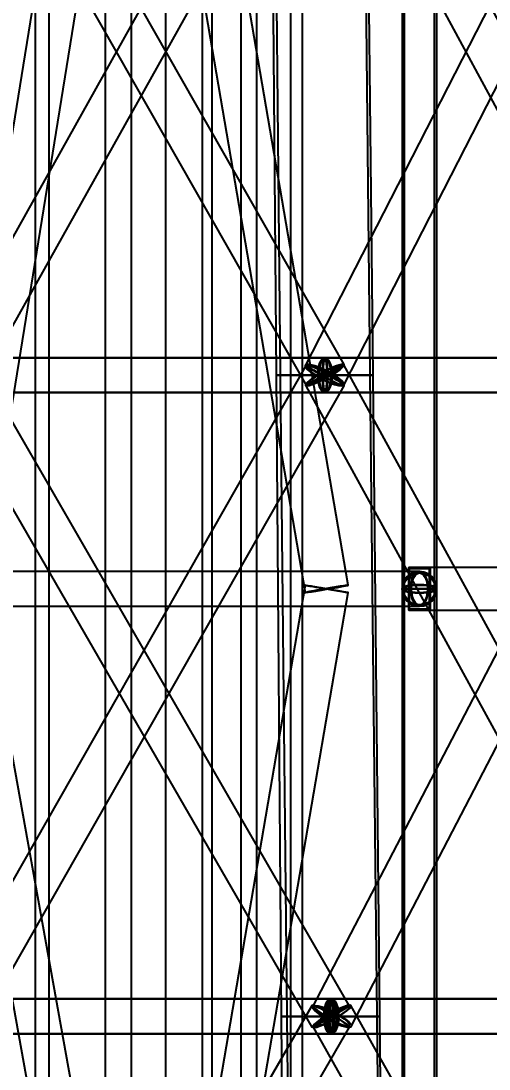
# Model space of a CAD drawing. Header units: millimetres. Extents: x -123812 to 252100, y -3000 to 639000.
# Drawn here: x 711 to 6183, y 294384 to 306643 of the extents above; entities that cross this region are included whole.
import ezdxf

# ---------------------------------------------------------------- set-up
doc = ezdxf.new("R2010")
doc.units = ezdxf.units.MM
for name, color, linetype, lineweight in [('D-STR-CORE', 7, 'Continuous', 25), ('D-STR-DIM', 7, 'Continuous', 13), ('D-STR-STRC', 7, 'Continuous', 25)]:
    doc.layers.add(name, color=color, linetype=linetype, lineweight=lineweight)
doc.styles.add('OpenSansCondensed-Light', font='OpenSansCondensed-Light.ttf')
doc.styles.add('TOWER_UNICODE', font='Arial Unicode.ttf')
doc.dimstyles.new('EZDXF', dxfattribs={"dimtxt": 0.25, "dimasz": 0.175, "dimexe": 0.375, "dimexo": 0.125, "dimgap": 0.1, "dimtad": 1, "dimlfac": 100, "dimzin": 12, "dimdsep": 46, "dimtxsty": 'OpenSansCondensed-Light', "dimblk": 'ARCHTICK', "dimcen": 2.5, "dimazin": 3, "dimtfac": 0.5, "dimtmove": 2, "dimatfit": 3})

# ---------------------------------------------------------------- blocks, each defined once
blk = doc.blocks.new('_ARCHTICK')
at = {"color": 0, "linetype": 'BYBLOCK', "const_width": 0.15}
blk.add_lwpolyline([(-0.5, -0.5), (0.5, 0.5)], dxfattribs=at)

msp = doc.modelspace()

# ---------------------------------------------------------------- linework, layer by layer
at = {"layer": 'D-STR-CORE'}
for points in [[(0, 100000), (0, 375000), (1035.3, 375000), (1035.3, 100000)], [(0, 100000), (0, 375000), (1035.3, 375000), (1035.3, 100000)], [(880, 100000), (880, 375000), (2000, 375000), (2000, 100000)], [(880, 100000), (880, 375000), (2000, 375000), (2000, 100000)], [(1700, 100000), (1700, 375000), (2828.4, 375000), (2828.4, 100000)], [(1700, 100000), (1700, 375000), (2828.4, 375000), (2828.4, 100000)], [(2404.2, 100000), (2404.2, 375000), (3464.1, 375000), (3464.1, 100000)], [(2404.2, 100000), (2404.2, 375000), (3464.1, 375000), (3464.1, 100000)], [(2944.5, 100000), (2944.5, 375000), (3863.7, 375000), (3863.7, 100000)], [(2944.5, 100000), (2944.5, 375000), (3863.7, 375000), (3863.7, 100000)], [(3284.1, 100000), (3284.1, 375000), (4000, 375000), (4000, 100000)], [(3284.1, 100000), (3284.1, 375000), (4000, 375000), (4000, 100000)]]:
    msp.add_lwpolyline(points, close=True, dxfattribs=at)
at = {"layer": 'D-STR-STRC'}
for points in [[(3789.7, 325040.5), (-250.7, 300040.5), (-242.2, 300038.9), (-217.2, 300034.5), (-177.3, 300027.9), (-125.4, 300019.3), (-64.9, 300009.4), (0, 299998.9), (64.9, 299988.4), (125.4, 299978.8), (177.3, 299970.6), (217.2, 299964.3), (242.2, 299960.6), (250.7, 299959.5), (4291.2, 324959.5)], [(-250.4, 324957.1), (4034.4, 299957.1), (4042.9, 299957.5), (4067.9, 299960.7), (4107.7, 299966.7), (4159.6, 299974.9), (4220, 299984.8), (4284.8, 299995.8), (4349.5, 300007), (4409.9, 300017.8), (4461.8, 300027.3), (4501.6, 300035), (4526.6, 300040.3), (4535.1, 300042.9), (250.3, 325042.9)], [(5166.2, 325000), (5166.2, 300000), (5173.1, 299987.3), (5193.4, 299975.5), (5225.7, 299965.4), (5267.8, 299957.6), (5316.8, 299952.8), (5369.4, 299951.1), (5421.9, 299952.8), (5471, 299957.6), (5513, 299965.4), (5545.3, 299975.5), (5565.6, 299987.3), (5572.6, 300000), (5572.6, 325000)], [(3968.7, 310121.6), (-222, 302621.6), (-212.7, 302609), (-188.9, 302589), (-152.3, 302562.9), (-105.2, 302532.6), (-51, 302500), (6.6, 302467.4), (63.9, 302437.1), (116.7, 302411), (161.7, 302391), (195.6, 302378.4), (216.1, 302374.2), (222, 302378.4), (4412.6, 309878.4)], [(-220.2, 309874.2), (4048.6, 302374.2), (4060.4, 302378.4), (4086.4, 302391), (4124.9, 302411), (4173.1, 302437.1), (4227.9, 302467.4), (4285.4, 302500), (4341.8, 302532.6), (4393.3, 302562.9), (4436.2, 302589), (4467.8, 302609), (4485.7, 302621.6), (4488.9, 302625.8), (220.2, 310125.8)], [(3968.8, 309878.4), (8024.7, 302378.4), (8038.6, 302374.1), (8066.8, 302378.4), (8107.2, 302390.9), (8157.3, 302411), (8213.5, 302437), (8272, 302467.4), (8328.9, 302500), (8380.2, 302532.6), (8422.5, 302563), (8452.8, 302589), (8469.2, 302609.1), (8470.5, 302621.6), (4414.6, 310121.6)], [(7868.2, 310109.1), (4034.5, 302609.1), (4042.5, 302589), (4065.4, 302563), (4101.7, 302532.6), (4149, 302500), (4204, 302467.4), (4262.9, 302437), (4321.8, 302411), (4376.6, 302390.9), (4423.6, 302378.4), (4459.6, 302374.1), (4482.1, 302378.4), (4489.7, 302390.9), (8323.4, 309890.9)], [(0, 302296.8), (4268.8, 302296.8), (4275.6, 302303.7), (4282, 302324), (4287.5, 302356.3), (4291.7, 302398.4), (4294.3, 302447.4), (4295.2, 302500), (4294.3, 302552.6), (4291.7, 302601.6), (4287.5, 302643.7), (4282, 302676), (4275.6, 302696.3), (4268.8, 302703.2), (0, 302703.2)], [(0, 302296.8), (4262.1, 302296.8), (4269.1, 302303.7), (4275.6, 302324), (4281.2, 302356.3), (4285.5, 302398.4), (4288.2, 302447.4), (4289.1, 302500), (4288.2, 302552.6), (4285.5, 302601.6), (4281.2, 302643.7), (4275.6, 302676), (4269.1, 302696.3), (4262.1, 302703.2), (0, 302703.2)], [(8234.2, 302703.2), (4262.1, 302703.2), (4241.9, 302696.3), (4223, 302676), (4206.9, 302643.7), (4194.4, 302601.6), (4186.6, 302552.6), (4184, 302500), (4186.6, 302447.4), (4194.4, 302398.4), (4206.9, 302356.3), (4223, 302324), (4241.9, 302303.7), (4262.1, 302296.8), (8234.2, 302296.8)], [(8247.6, 302703.2), (4268.8, 302703.2), (4248.7, 302696.3), (4230, 302676), (4214, 302643.7), (4201.6, 302601.6), (4193.9, 302552.6), (4191.2, 302500), (4193.9, 302447.4), (4201.6, 302398.4), (4214, 302356.3), (4230, 302324), (4248.7, 302303.7), (4268.8, 302296.8), (8247.6, 302296.8)], [(220.9, 294876.9), (4489.7, 302376.9), (4479.8, 302389.7), (4455.6, 302409.9), (4418.6, 302436.3), (4371.5, 302467), (4317.3, 302500), (4259.8, 302533), (4203, 302563.7), (4150.6, 302590.1), (4106.2, 302610.3), (4073, 302623.1), (4053.1, 302627.4), (4047.9, 302623.1), (-220.9, 295123.1)], [(-219.4, 302372.8), (4110.7, 294872.8), (4122.4, 294877.1), (4148.2, 294889.8), (4186.5, 294910.1), (4234.5, 294936.4), (4289, 294967.1), (4346.4, 295000), (4402.6, 295032.9), (4453.9, 295063.6), (4496.7, 295089.9), (4528.2, 295110.2), (4546.2, 295122.9), (4549.5, 295127.2), (219.4, 302627.2)], [(8588.4, 295122.8), (4484.3, 302622.8), (4470.2, 302627.1), (4441.9, 302622.8), (4401.3, 302610.1), (4351.2, 302589.9), (4295.1, 302563.6), (4236.7, 302532.9), (4180, 302500), (4129, 302467.1), (4087, 302436.4), (4056.9, 302410.1), (4040.8, 302389.9), (4039.9, 302377.2), (8144, 294877.2)], [(8020.8, 302610.2), (4120.4, 295110.2), (4128.7, 295090), (4151.9, 295063.6), (4188.4, 295032.9), (4235.7, 295000), (4290.6, 294967.1), (4349.4, 294936.4), (4408, 294910), (4462.5, 294889.8), (4509.1, 294877.1), (4544.7, 294872.8), (4566.8, 294877.1), (4574, 294889.8), (8474.4, 302389.8)], [(0, 299796.8), (5369.4, 299796.8), (5395.7, 299803.7), (5420.2, 299824), (5441.2, 299856.3), (5457.3, 299898.4), (5467.5, 299947.4), (5471, 300000), (5467.5, 300052.6), (5457.3, 300101.6), (5441.2, 300143.7), (5420.2, 300176), (5395.7, 300196.3), (5369.4, 300203.2), (0, 300203.2)], [(0, 299796.8), (5369.4, 299796.8), (5395.7, 299803.7), (5420.2, 299824), (5441.2, 299856.3), (5457.3, 299898.4), (5467.5, 299947.4), (5471, 300000), (5467.5, 300052.6), (5457.3, 300101.6), (5441.2, 300143.7), (5420.2, 300176), (5395.7, 300196.3), (5369.4, 300203.2), (0, 300203.2)], [(250.3, 274957.1), (4535.1, 299957.1), (4526.6, 299958.6), (4501.6, 299962.9), (4461.8, 299969.7), (4409.9, 299978.6), (4349.5, 299989), (4284.8, 300000.1), (4220, 300011.2), (4159.6, 300021.5), (4107.7, 300030.4), (4067.9, 300037.2), (4042.9, 300041.5), (4034.4, 300042.9), (-250.4, 275042.9)], [(4743.9, 275044.9), (250, 300044.9), (241.5, 300044.5), (216.5, 300041.1), (176.8, 300034.8), (125, 300026.2), (64.7, 300015.8), (0, 300004.3), (-64.7, 299992.5), (-125, 299981.3), (-176.8, 299971.3), (-216.5, 299963.2), (-241.5, 299957.7), (-250, 299955.1), (4243.9, 274955.1)], [(5572.6, 275000), (5572.6, 300000), (5565.6, 300012.7), (5545.3, 300024.5), (5513, 300034.6), (5471, 300042.4), (5421.9, 300047.2), (5369.4, 300048.9), (5316.8, 300047.2), (5267.8, 300042.4), (5225.7, 300034.6), (5193.4, 300024.5), (5173.1, 300012.7), (5166.2, 300000), (5166.2, 275000)], [(220.4, 287375.3), (4550.4, 294875.3), (4541.9, 294888.2), (4518.9, 294908.7), (4483.1, 294935.4), (4436.9, 294966.6), (4383.3, 295000), (4326.2, 295033.4), (4269.3, 295064.6), (4216.5, 295091.3), (4171.5, 295111.8), (4137.3, 295124.7), (4116.2, 295129.1), (4109.7, 295124.7), (-220.4, 287624.7)], [(0, 294796.8), (4347.2, 294796.8), (4354, 294803.7), (4360.3, 294824), (4365.8, 294856.3), (4370, 294898.4), (4372.6, 294947.4), (4373.5, 295000), (4372.6, 295052.6), (4370, 295101.6), (4365.8, 295143.7), (4360.3, 295176), (4354, 295196.3), (4347.2, 295203.2), (0, 295203.2)], [(0, 294796.8), (4330.1, 294796.8), (4337.2, 294803.7), (4343.9, 294824), (4349.7, 294856.3), (4354.1, 294898.4), (4356.9, 294947.4), (4357.8, 295000), (4356.9, 295052.6), (4354.1, 295101.6), (4349.7, 295143.7), (4343.9, 295176), (4337.2, 295196.3), (4330.1, 295203.2), (0, 295203.2)], [(8777.5, 287625.1), (4568.2, 295125.1), (4554.1, 295129.5), (4525.9, 295125.1), (4485.5, 295112.2), (4435.7, 295091.6), (4379.9, 295064.8), (4321.8, 295033.5), (4265.5, 295000), (4214.7, 294966.5), (4173, 294935.2), (4143.1, 294908.4), (4127.1, 294887.8), (4126.2, 294874.9), (8335.5, 287374.9)], [(8366.2, 295203.2), (4330.1, 295203.2), (4309.7, 295196.3), (4290.7, 295176), (4274.4, 295143.7), (4261.9, 295101.6), (4254.1, 295052.6), (4251.4, 295000), (4254.1, 294947.4), (4261.9, 294898.4), (4274.4, 294856.3), (4290.7, 294824), (4309.7, 294803.7), (4330.1, 294796.8), (8366.2, 294796.8)], [(8400.4, 295203.2), (4347.2, 295203.2), (4327.2, 295196.3), (4308.6, 295176), (4292.6, 295143.7), (4280.3, 295101.6), (4272.6, 295052.6), (4270, 295000), (4272.6, 294947.4), (4280.3, 294898.4), (4292.6, 294856.3), (4308.6, 294824), (4327.2, 294803.7), (4347.2, 294796.8), (8400.4, 294796.8)]]:
    msp.add_lwpolyline(points, dxfattribs=at)
for points in [[(5191.6, 300000), (5547.2, 300000), (5547.2, 325000), (5191.6, 325000)], [(5191.6, 300000), (5547.2, 300000), (5547.2, 325000), (5191.6, 325000)], [(3634.1, 310000), (3695.6, 302500), (4828.6, 302500), (4747.3, 310000)], [(3666.2, 310000), (3742.5, 302500), (4795.1, 302500), (4717.3, 310000)], [(-52.2, 302300), (7469.5, 302300), (7469.5, 302700), (-52.2, 302700)], [(-51.6, 302300), (7480.9, 302300), (7480.9, 302700), (-51.6, 302700)], [(4340.2, 302500), (4337.6, 302447.4), (4329.7, 302398.4), (4317.3, 302356.3), (4301.2, 302324), (4282.3, 302303.7), (4262.1, 302296.8), (4241.9, 302303.7), (4223, 302324), (4206.9, 302356.3), (4194.4, 302398.4), (4186.6, 302447.4), (4184, 302500), (4186.6, 302552.6), (4194.4, 302601.6), (4206.9, 302643.7), (4223, 302676), (4241.9, 302696.3), (4262.1, 302703.2), (4282.3, 302696.3), (4301.2, 302676), (4317.3, 302643.7), (4329.7, 302601.6), (4337.6, 302552.6)], [(4346.3, 302500), (4343.7, 302447.4), (4335.9, 302398.4), (4323.6, 302356.3), (4307.5, 302324), (4288.8, 302303.7), (4268.8, 302296.8), (4248.7, 302303.7), (4230, 302324), (4214, 302356.3), (4201.6, 302398.4), (4193.9, 302447.4), (4191.2, 302500), (4193.9, 302552.6), (4201.6, 302601.6), (4214, 302643.7), (4230, 302676), (4248.7, 302696.3), (4268.8, 302703.2), (4288.8, 302696.3), (4307.5, 302676), (4323.6, 302643.7), (4335.9, 302601.6), (4343.7, 302552.6)], [(4289.1, 302500), (4288.2, 302447.4), (4285.5, 302398.4), (4281.2, 302356.3), (4275.6, 302324), (4269.1, 302303.7), (4262.1, 302296.8), (4255.1, 302303.7), (4248.6, 302324), (4243, 302356.3), (4238.7, 302398.4), (4236, 302447.4), (4235.1, 302500), (4236, 302552.6), (4238.7, 302601.6), (4243, 302643.7), (4248.6, 302676), (4255.1, 302696.3), (4262.1, 302703.2), (4269.1, 302696.3), (4275.6, 302676), (4281.2, 302643.7), (4285.5, 302601.6), (4288.2, 302552.6)], [(4295.2, 302500), (4294.3, 302447.4), (4291.7, 302398.4), (4287.5, 302356.3), (4282, 302324), (4275.6, 302303.7), (4268.8, 302296.8), (4261.9, 302303.7), (4255.6, 302324), (4250.1, 302356.3), (4245.9, 302398.4), (4243.2, 302447.4), (4242.3, 302500), (4243.2, 302552.6), (4245.9, 302601.6), (4250.1, 302643.7), (4255.6, 302676), (4261.9, 302696.3), (4268.8, 302703.2), (4275.6, 302696.3), (4282, 302676), (4287.5, 302643.7), (4291.7, 302601.6), (4294.3, 302552.6)], [(4149, 302500), (4204, 302467.4), (4262.9, 302437), (4321.8, 302411), (4376.6, 302390.9), (4423.6, 302378.4), (4459.6, 302374.1), (4482.1, 302378.4), (4489.7, 302390.9), (4481.7, 302411), (4458.8, 302437), (4422.5, 302467.4), (4375.2, 302500), (4320.2, 302532.6), (4261.3, 302563), (4202.4, 302589), (4147.6, 302609.1), (4100.6, 302621.6), (4064.6, 302625.9), (4042, 302621.6), (4034.5, 302609.1), (4042.5, 302589), (4065.4, 302563), (4101.7, 302532.6)], [(4344.2, 302500), (4287.5, 302467.1), (4229.1, 302436.4), (4173, 302410.1), (4122.9, 302389.9), (4082.3, 302377.2), (4054, 302372.9), (4039.9, 302377.2), (4040.8, 302389.9), (4056.9, 302410.1), (4087, 302436.4), (4129, 302467.1), (4180, 302500), (4236.7, 302532.9), (4295.1, 302563.6), (4351.2, 302589.9), (4401.3, 302610.1), (4441.9, 302622.8), (4470.2, 302627.1), (4484.3, 302622.8), (4483.3, 302610.1), (4467.3, 302589.9), (4437.2, 302563.6), (4395.2, 302532.9)], [(4317.3, 302500), (4371.5, 302467), (4418.6, 302436.3), (4455.6, 302409.9), (4479.8, 302389.7), (4489.7, 302376.9), (4484.5, 302372.6), (4464.6, 302376.9), (4431.3, 302389.7), (4387, 302409.9), (4334.6, 302436.3), (4277.7, 302467), (4220.3, 302500), (4166.1, 302533), (4118.9, 302563.7), (4082, 302590.1), (4057.7, 302610.3), (4047.9, 302623.1), (4053.1, 302627.4), (4073, 302623.1), (4106.2, 302610.3), (4150.6, 302590.1), (4203, 302563.7), (4259.8, 302533)], [(4252.2, 302500), (4195.7, 302467.4), (4144.3, 302437.1), (4101.3, 302411), (4069.8, 302391), (4051.8, 302378.4), (4048.6, 302374.2), (4060.4, 302378.4), (4086.4, 302391), (4124.9, 302411), (4173.1, 302437.1), (4227.9, 302467.4), (4285.4, 302500), (4341.8, 302532.6), (4393.3, 302562.9), (4436.2, 302589), (4467.8, 302609), (4485.7, 302621.6), (4488.9, 302625.8), (4477.1, 302621.6), (4451.1, 302609), (4412.7, 302589), (4364.5, 302562.9), (4309.7, 302532.6)], [(4160.1, 302500), (4209.7, 302470.6), (4262.8, 302443.2), (4315.9, 302419.7), (4365.3, 302401.7), (4407.7, 302390.3), (4440.2, 302386.5), (4460.5, 302390.3), (4467.3, 302401.7), (4460.1, 302419.7), (4439.4, 302443.2), (4406.7, 302470.6), (4364.1, 302500), (4314.5, 302529.4), (4261.4, 302556.8), (4208.3, 302580.3), (4158.9, 302598.3), (4116.5, 302609.7), (4084, 302613.5), (4063.7, 302609.7), (4056.9, 302598.3), (4064.1, 302580.3), (4084.7, 302556.8), (4117.5, 302529.4)], [(4336.1, 302500), (4285, 302470.3), (4232.4, 302442.7), (4181.8, 302418.9), (4136.6, 302400.7), (4100, 302389.3), (4074.5, 302385.4), (4061.7, 302389.3), (4062.6, 302400.7), (4077.1, 302418.9), (4104.2, 302442.7), (4142.1, 302470.3), (4188.1, 302500), (4239.2, 302529.7), (4291.8, 302557.3), (4342.4, 302581.1), (4387.6, 302599.3), (4424.2, 302610.7), (4449.7, 302614.6), (4462.5, 302610.7), (4461.6, 302599.3), (4447.1, 302581.1), (4420, 302557.3), (4382.1, 302529.7)], [(4312.5, 302500), (4361.4, 302470.3), (4403.9, 302442.6), (4437.2, 302418.8), (4459.1, 302400.5), (4467.9, 302389), (4463.2, 302385.1), (4445.3, 302389), (4415.3, 302400.5), (4375.3, 302418.8), (4328.1, 302442.6), (4276.9, 302470.3), (4225, 302500), (4176.2, 302529.7), (4133.7, 302557.4), (4100.3, 302581.2), (4078.5, 302599.5), (4069.6, 302611), (4074.3, 302614.9), (4092.3, 302611), (4122.2, 302599.5), (4162.2, 302581.2), (4209.4, 302557.4), (4260.7, 302529.7)], [(4253.8, 302500), (4202.9, 302470.6), (4156.6, 302443.3), (4117.8, 302419.8), (4089.4, 302401.7), (4073.2, 302390.4), (4070.3, 302386.5), (4080.9, 302390.4), (4104.4, 302401.7), (4139, 302419.8), (4182.5, 302443.3), (4231.9, 302470.6), (4283.8, 302500), (4334.6, 302529.4), (4381, 302556.7), (4419.7, 302580.2), (4448.2, 302598.3), (4464.4, 302609.6), (4467.3, 302613.5), (4456.6, 302609.6), (4433.2, 302598.3), (4398.5, 302580.2), (4355, 302556.7), (4305.7, 302529.4)], [(4334.1, 302500), (4331.6, 302451.5), (4324.4, 302406.4), (4313, 302367.6), (4298.1, 302337.9), (4280.7, 302319.2), (4262.1, 302312.8), (4243.5, 302319.2), (4226.1, 302337.9), (4211.2, 302367.6), (4199.8, 302406.4), (4192.6, 302451.5), (4190.1, 302500), (4192.6, 302548.5), (4199.8, 302593.6), (4211.2, 302632.4), (4226.1, 302662.1), (4243.5, 302680.8), (4262.1, 302687.2), (4280.7, 302680.8), (4298.1, 302662.1), (4313, 302632.4), (4324.4, 302593.6), (4331.6, 302548.5)], [(4340.2, 302500), (4337.8, 302451.5), (4330.6, 302406.4), (4319.3, 302367.6), (4304.5, 302337.9), (4287.3, 302319.2), (4268.8, 302312.8), (4250.3, 302319.2), (4233.1, 302337.9), (4218.3, 302367.6), (4206.9, 302406.4), (4199.8, 302451.5), (4197.3, 302500), (4199.8, 302548.5), (4206.9, 302593.6), (4218.3, 302632.4), (4233.1, 302662.1), (4250.3, 302680.8), (4268.8, 302687.2), (4287.3, 302680.8), (4304.5, 302662.1), (4319.3, 302632.4), (4330.6, 302593.6), (4337.8, 302548.5)], [(4287, 302500), (4286.1, 302451.5), (4283.7, 302406.4), (4279.7, 302367.6), (4274.5, 302337.9), (4268.5, 302319.2), (4262.1, 302312.8), (4255.7, 302319.2), (4249.6, 302337.9), (4244.5, 302367.6), (4240.5, 302406.4), (4238.1, 302451.5), (4237.2, 302500), (4238.1, 302548.5), (4240.5, 302593.6), (4244.5, 302632.4), (4249.6, 302662.1), (4255.7, 302680.8), (4262.1, 302687.2), (4268.5, 302680.8), (4274.5, 302662.1), (4279.7, 302632.4), (4283.7, 302593.6), (4286.1, 302548.5)], [(4293.1, 302500), (4292.3, 302451.5), (4289.9, 302406.4), (4286, 302367.6), (4281, 302337.9), (4275.1, 302319.2), (4268.8, 302312.8), (4262.5, 302319.2), (4256.6, 302337.9), (4251.6, 302367.6), (4247.7, 302406.4), (4245.2, 302451.5), (4244.4, 302500), (4245.2, 302548.5), (4247.7, 302593.6), (4251.6, 302632.4), (4256.6, 302662.1), (4262.5, 302680.8), (4268.8, 302687.2), (4275.1, 302680.8), (4281, 302662.1), (4286, 302632.4), (4289.9, 302593.6), (4292.3, 302548.5)], [(3695.6, 302500), (3753.6, 295000), (4906.5, 295000), (4828.6, 302500)], [(4828.6, 302500), (4809.3, 302500), (4752.7, 302500), (4662.7, 302500), (4545.4, 302500), (4408.7, 302500), (4262.1, 302500), (4115.5, 302500), (3978.8, 302500), (3861.5, 302500), (3771.5, 302500), (3714.9, 302500), (3695.6, 302500), (3714.9, 302500), (3771.5, 302500), (3861.5, 302500), (3978.8, 302500), (4115.5, 302500), (4262.1, 302500), (4408.7, 302500), (4545.4, 302500), (4662.7, 302500), (4752.7, 302500), (4809.3, 302500)], [(3742.5, 302500), (3820.2, 295000), (4874.1, 295000), (4795.1, 302500)], [(4795.1, 302500), (4777.1, 302500), (4724.5, 302500), (4640.9, 302500), (4531.9, 302500), (4405, 302500), (4268.8, 302500), (4132.6, 302500), (4005.6, 302500), (3896.6, 302500), (3813, 302500), (3760.4, 302500), (3742.5, 302500), (3760.4, 302500), (3813, 302500), (3896.6, 302500), (4005.6, 302500), (4132.6, 302500), (4268.8, 302500), (4405, 302500), (4531.9, 302500), (4640.9, 302500), (4724.5, 302500), (4777.1, 302500)], [(5244.4, 299750), (13088.4, 299750), (13088.4, 300250), (5244.4, 300250)], [(5494.4, 300250), (5244.4, 300250), (5244.4, 299750), (5494.4, 299750)], [(5244.4, 299750), (13047.8, 299750), (13047.8, 300250), (5244.4, 300250)], [(5244.4, 300250), (5494.4, 300250), (5494.4, 299750), (5244.4, 299750)], [(5166.2, 300000), (5173.1, 299947.4), (5193.4, 299898.4), (5225.7, 299856.3), (5267.8, 299824), (5316.8, 299803.7), (5369.4, 299796.8), (5421.9, 299803.7), (5471, 299824), (5513, 299856.3), (5545.3, 299898.4), (5565.6, 299947.4), (5572.6, 300000), (5565.6, 300052.6), (5545.3, 300101.6), (5513, 300143.7), (5471, 300176), (5421.9, 300196.3), (5369.4, 300203.2), (5316.8, 300196.3), (5267.8, 300176), (5225.7, 300143.7), (5193.4, 300101.6), (5173.1, 300052.6)], [(5556.6, 300000), (5550.2, 299951.5), (5531.5, 299906.4), (5501.7, 299867.6), (5463, 299837.9), (5417.8, 299819.2), (5369.4, 299812.8), (5320.9, 299819.2), (5275.8, 299837.9), (5237, 299867.6), (5207.2, 299906.4), (5188.5, 299951.5), (5182.2, 300000), (5188.5, 300048.5), (5207.2, 300093.6), (5237, 300132.4), (5275.8, 300162.1), (5320.9, 300180.8), (5369.4, 300187.2), (5417.8, 300180.8), (5463, 300162.1), (5501.7, 300132.4), (5531.5, 300093.6), (5550.2, 300048.5)], [(5488.4, 300238), (5250.4, 300238), (5250.4, 299762), (5488.4, 299762)], [(5250.4, 300238), (5488.4, 300238), (5488.4, 299762), (5250.4, 299762)], [(5471, 300000), (5467.5, 299947.4), (5457.3, 299898.4), (5441.2, 299856.3), (5420.2, 299824), (5395.7, 299803.7), (5369.4, 299796.8), (5343.1, 299803.7), (5318.6, 299824), (5297.5, 299856.3), (5281.4, 299898.4), (5271.2, 299947.4), (5267.8, 300000), (5271.2, 300052.6), (5281.4, 300101.6), (5297.5, 300143.7), (5318.6, 300176), (5343.1, 300196.3), (5369.4, 300203.2), (5395.7, 300196.3), (5420.2, 300176), (5441.2, 300143.7), (5457.3, 300101.6), (5467.5, 300052.6)], [(5471, 300000), (5467.5, 299947.4), (5457.3, 299898.4), (5441.2, 299856.3), (5420.2, 299824), (5395.7, 299803.7), (5369.4, 299796.8), (5343.1, 299803.7), (5318.6, 299824), (5297.5, 299856.3), (5281.4, 299898.4), (5271.2, 299947.4), (5267.8, 300000), (5271.2, 300052.6), (5281.4, 300101.6), (5297.5, 300143.7), (5318.6, 300176), (5343.1, 300196.3), (5369.4, 300203.2), (5395.7, 300196.3), (5420.2, 300176), (5441.2, 300143.7), (5457.3, 300101.6), (5467.5, 300052.6)], [(5463, 300000), (5459.8, 299951.5), (5450.4, 299906.4), (5435.5, 299867.6), (5416.2, 299837.9), (5393.6, 299819.2), (5369.4, 299812.8), (5345.1, 299819.2), (5322.6, 299837.9), (5303.2, 299867.6), (5288.3, 299906.4), (5278.9, 299951.5), (5275.8, 300000), (5278.9, 300048.5), (5288.3, 300093.6), (5303.2, 300132.4), (5322.6, 300162.1), (5345.1, 300180.8), (5369.4, 300187.2), (5393.6, 300180.8), (5416.2, 300162.1), (5435.5, 300132.4), (5450.4, 300093.6), (5459.8, 300048.5)], [(5463, 300000), (5459.8, 299951.5), (5450.4, 299906.4), (5435.5, 299867.6), (5416.2, 299837.9), (5393.6, 299819.2), (5369.4, 299812.8), (5345.1, 299819.2), (5322.6, 299837.9), (5303.2, 299867.6), (5288.3, 299906.4), (5278.9, 299951.5), (5275.8, 300000), (5278.9, 300048.5), (5288.3, 300093.6), (5303.2, 300132.4), (5322.6, 300162.1), (5345.1, 300180.8), (5369.4, 300187.2), (5393.6, 300180.8), (5416.2, 300162.1), (5435.5, 300132.4), (5450.4, 300093.6), (5459.8, 300048.5)], [(4284.8, 300000.1), (4220, 300011.2), (4159.6, 300021.5), (4107.7, 300030.4), (4067.9, 300037.2), (4042.9, 300041.5), (4034.4, 300042.9), (4042.9, 300041.4), (4067.9, 300037.1), (4107.7, 300030.3), (4159.6, 300021.4), (4220, 300011), (4284.8, 299999.9), (4349.5, 299988.8), (4409.9, 299978.5), (4461.8, 299969.6), (4501.6, 299962.8), (4526.6, 299958.5), (4535.1, 299957.1), (4526.6, 299958.6), (4501.6, 299962.9), (4461.8, 299969.7), (4409.9, 299978.6), (4349.5, 299989)], [(4284.8, 300004.2), (4220, 299993), (4159.6, 299982.2), (4107.7, 299972.7), (4067.9, 299965), (4042.9, 299959.7), (4034.4, 299957.1), (4042.9, 299957.5), (4067.9, 299960.7), (4107.7, 299966.7), (4159.6, 299974.9), (4220, 299984.8), (4284.8, 299995.8), (4349.5, 300007), (4409.9, 300017.8), (4461.8, 300027.3), (4501.6, 300035), (4526.6, 300040.3), (4535.1, 300042.9), (4526.6, 300042.5), (4501.6, 300039.3), (4461.8, 300033.3), (4409.9, 300025.1), (4349.5, 300015.2)], [(4284.8, 300000.1), (4226.3, 300010.1), (4171.9, 300019.4), (4125.1, 300027.4), (4089.3, 300033.5), (4066.7, 300037.4), (4059, 300038.7), (4066.7, 300037.3), (4089.3, 300033.5), (4125.1, 300027.3), (4171.9, 300019.3), (4226.3, 300009.9), (4284.8, 299999.9), (4343.2, 299989.9), (4397.6, 299980.6), (4444.4, 299972.6), (4480.2, 299966.5), (4502.8, 299962.6), (4510.5, 299961.3), (4502.8, 299962.7), (4480.2, 299966.5), (4444.4, 299972.7), (4397.6, 299980.7), (4343.2, 299990.1)], [(4284.8, 300003.8), (4226.3, 299993.7), (4171.9, 299984), (4125.1, 299975.4), (4089.3, 299968.4), (4066.7, 299963.6), (4059, 299961.3), (4066.7, 299961.7), (4089.3, 299964.6), (4125.1, 299969.9), (4171.9, 299977.3), (4226.3, 299986.3), (4284.8, 299996.2), (4343.2, 300006.3), (4397.6, 300016), (4444.4, 300024.6), (4480.2, 300031.6), (4502.8, 300036.4), (4510.5, 300038.7), (4502.8, 300038.3), (4480.2, 300035.4), (4444.4, 300030.1), (4397.6, 300022.7), (4343.2, 300013.7)], [(5369.4, 299951.1), (5316.8, 299952.8), (5267.8, 299957.6), (5225.7, 299965.4), (5193.4, 299975.5), (5173.1, 299987.3), (5166.2, 300000), (5173.1, 300012.7), (5193.4, 300024.5), (5225.7, 300034.6), (5267.8, 300042.4), (5316.8, 300047.2), (5369.4, 300048.9), (5421.9, 300047.2), (5471, 300042.4), (5513, 300034.6), (5545.3, 300024.5), (5565.6, 300012.7), (5572.6, 300000), (5565.6, 299987.3), (5545.3, 299975.5), (5513, 299965.4), (5471, 299957.6), (5421.9, 299952.8)], [(5369.4, 299951.1), (5316.8, 299952.8), (5267.8, 299957.6), (5225.7, 299965.4), (5193.4, 299975.5), (5173.1, 299987.3), (5166.2, 300000), (5173.1, 300012.7), (5193.4, 300024.5), (5225.7, 300034.6), (5267.8, 300042.4), (5316.8, 300047.2), (5369.4, 300048.9), (5421.9, 300047.2), (5471, 300042.4), (5513, 300034.6), (5545.3, 300024.5), (5565.6, 300012.7), (5572.6, 300000), (5565.6, 299987.3), (5545.3, 299975.5), (5513, 299965.4), (5471, 299957.6), (5421.9, 299952.8)], [(5369.4, 299954.9), (5320.9, 299956.5), (5275.8, 299961), (5237, 299968.1), (5207.2, 299977.5), (5188.5, 299988.3), (5182.2, 300000), (5188.5, 300011.7), (5207.2, 300022.5), (5237, 300031.9), (5275.8, 300039), (5320.9, 300043.5), (5369.4, 300045.1), (5417.8, 300043.5), (5463, 300039), (5501.7, 300031.9), (5531.5, 300022.5), (5550.2, 300011.7), (5556.6, 300000), (5550.2, 299988.3), (5531.5, 299977.5), (5501.7, 299968.1), (5463, 299961), (5417.8, 299956.5)], [(5369.4, 299954.9), (5320.9, 299956.5), (5275.8, 299961), (5237, 299968.1), (5207.2, 299977.5), (5188.5, 299988.3), (5182.2, 300000), (5188.5, 300011.7), (5207.2, 300022.5), (5237, 300031.9), (5275.8, 300039), (5320.9, 300043.5), (5369.4, 300045.1), (5417.8, 300043.5), (5463, 300039), (5501.7, 300031.9), (5531.5, 300022.5), (5550.2, 300011.7), (5556.6, 300000), (5550.2, 299988.3), (5531.5, 299977.5), (5501.7, 299968.1), (5463, 299961), (5417.8, 299956.5)], [(5191.6, 275000), (5547.2, 275000), (5547.2, 300000), (5191.6, 300000)], [(5547.2, 300000), (5541.1, 300000), (5523.3, 300000), (5495.1, 300000), (5458.3, 300000), (5415.4, 300000), (5369.4, 300000), (5323.3, 300000), (5280.5, 300000), (5243.6, 300000), (5215.4, 300000), (5197.6, 300000), (5191.6, 300000), (5197.6, 300000), (5215.4, 300000), (5243.6, 300000), (5280.5, 300000), (5323.3, 300000), (5369.4, 300000), (5415.4, 300000), (5458.3, 300000), (5495.1, 300000), (5523.3, 300000), (5541.1, 300000)], [(5191.6, 275000), (5547.2, 275000), (5547.2, 300000), (5191.6, 300000)], [(5547.2, 300000), (5541.1, 300000), (5523.3, 300000), (5495.1, 300000), (5458.3, 300000), (5415.4, 300000), (5369.4, 300000), (5323.3, 300000), (5280.5, 300000), (5243.6, 300000), (5215.4, 300000), (5197.6, 300000), (5191.6, 300000), (5197.6, 300000), (5215.4, 300000), (5243.6, 300000), (5280.5, 300000), (5323.3, 300000), (5369.4, 300000), (5415.4, 300000), (5458.3, 300000), (5495.1, 300000), (5523.3, 300000), (5541.1, 300000)], [(-53, 294800), (7594.9, 294800), (7594.9, 295200), (-53, 295200)], [(-51.3, 294800), (7624.1, 294800), (7624.1, 295200), (-51.3, 295200)], [(4276.8, 295000), (4334, 294966.6), (4390.9, 294935.4), (4443.6, 294908.7), (4488.6, 294888.2), (4522.8, 294875.3), (4543.9, 294870.9), (4550.4, 294875.3), (4541.9, 294888.2), (4518.9, 294908.7), (4483.1, 294935.4), (4436.9, 294966.6), (4383.3, 295000), (4326.2, 295033.4), (4269.3, 295064.6), (4216.5, 295091.3), (4171.5, 295111.8), (4137.3, 295124.7), (4116.2, 295129.1), (4109.7, 295124.7), (4118.2, 295111.8), (4141.2, 295091.3), (4177, 295064.6), (4223.3, 295033.4)], [(4346.4, 295000), (4289, 294967.1), (4234.5, 294936.4), (4186.5, 294910.1), (4148.2, 294889.8), (4122.4, 294877.1), (4110.7, 294872.8), (4113.9, 294877.1), (4131.9, 294889.8), (4163.4, 294910.1), (4206.2, 294936.4), (4257.5, 294967.1), (4313.7, 295000), (4371.1, 295032.9), (4425.6, 295063.6), (4473.7, 295089.9), (4511.9, 295110.2), (4537.8, 295122.9), (4549.5, 295127.2), (4546.2, 295122.9), (4528.2, 295110.2), (4496.7, 295089.9), (4453.9, 295063.6), (4402.6, 295032.9)], [(4458.7, 295000), (4506, 294967.1), (4542.5, 294936.4), (4565.7, 294910), (4574, 294889.8), (4566.8, 294877.1), (4544.7, 294872.8), (4509.1, 294877.1), (4462.5, 294889.8), (4408, 294910), (4349.4, 294936.4), (4290.6, 294967.1), (4235.7, 295000), (4188.4, 295032.9), (4151.9, 295063.6), (4128.7, 295090), (4120.4, 295110.2), (4127.5, 295122.9), (4149.6, 295127.2), (4185.2, 295122.9), (4231.9, 295110.2), (4286.3, 295090), (4345, 295063.6), (4403.7, 295032.9)], [(4265.5, 295000), (4214.7, 294966.5), (4173, 294935.2), (4143.1, 294908.4), (4127.1, 294887.8), (4126.2, 294874.9), (4140.3, 294870.5), (4168.5, 294874.9), (4208.8, 294887.8), (4258.6, 294908.4), (4314.5, 294935.2), (4372.5, 294966.5), (4428.8, 295000), (4479.6, 295033.5), (4521.4, 295064.8), (4551.2, 295091.6), (4567.2, 295112.2), (4568.2, 295125.1), (4554.1, 295129.5), (4525.9, 295125.1), (4485.5, 295112.2), (4435.7, 295091.6), (4379.9, 295064.8), (4321.8, 295033.5)], [(4282, 295000), (4333.6, 294969.9), (4384.9, 294941.8), (4432.4, 294917.7), (4473, 294899.2), (4503.9, 294887.5), (4522.9, 294883.6), (4528.7, 294887.5), (4521, 294899.2), (4500.3, 294917.7), (4468, 294941.8), (4426.3, 294969.9), (4378.1, 295000), (4326.5, 295030.1), (4275.2, 295058.2), (4227.7, 295082.3), (4187.1, 295100.8), (4156.2, 295112.5), (4137.3, 295116.4), (4131.4, 295112.5), (4139.1, 295100.8), (4159.8, 295082.3), (4192.1, 295058.2), (4233.8, 295030.1)], [(4344.8, 295000), (4293.1, 294970.3), (4243.9, 294942.7), (4200.6, 294918.9), (4166.1, 294900.7), (4142.8, 294889.2), (4132.3, 294885.3), (4135.2, 294889.2), (4151.4, 294900.7), (4179.8, 294918.9), (4218.4, 294942.7), (4264.6, 294970.3), (4315.3, 295000), (4367, 295029.7), (4416.2, 295057.3), (4459.5, 295081.1), (4494, 295099.3), (4517.3, 295110.8), (4527.9, 295114.7), (4524.9, 295110.8), (4508.7, 295099.3), (4480.3, 295081.1), (4441.7, 295057.3), (4395.5, 295029.7)], [(4447.7, 295000), (4490.4, 294970.3), (4523.3, 294942.6), (4544.2, 294918.9), (4551.6, 294900.7), (4545.2, 294889.2), (4525.2, 294885.3), (4493.2, 294889.2), (4451.1, 294900.7), (4402, 294918.9), (4349.2, 294942.6), (4296.2, 294970.3), (4246.6, 295000), (4204, 295029.7), (4171.1, 295057.4), (4150.2, 295081.1), (4142.7, 295099.3), (4149.1, 295110.8), (4169.1, 295114.7), (4201.2, 295110.8), (4243.2, 295099.3), (4292.3, 295081.1), (4345.2, 295057.4), (4398.2, 295029.7)], [(4273.5, 295000), (4227.8, 294969.8), (4190.1, 294941.6), (4163.2, 294917.4), (4148.8, 294898.9), (4147.9, 294887.2), (4160.6, 294883.2), (4186.1, 294887.2), (4222.4, 294898.9), (4267.3, 294917.4), (4317.7, 294941.6), (4370, 294969.8), (4420.8, 295000), (4466.6, 295030.2), (4504.2, 295058.4), (4531.1, 295082.6), (4545.5, 295101.1), (4546.4, 295112.8), (4533.7, 295116.8), (4508.3, 295112.8), (4471.9, 295101.1), (4427, 295082.6), (4376.7, 295058.4), (4324.3, 295030.2)], [(4408.7, 295000), (4406, 294947.4), (4398.2, 294898.4), (4385.7, 294856.3), (4369.4, 294824), (4350.4, 294803.7), (4330.1, 294796.8), (4309.7, 294803.7), (4290.7, 294824), (4274.4, 294856.3), (4261.9, 294898.4), (4254.1, 294947.4), (4251.4, 295000), (4254.1, 295052.6), (4261.9, 295101.6), (4274.4, 295143.7), (4290.7, 295176), (4309.7, 295196.3), (4330.1, 295203.2), (4350.4, 295196.3), (4369.4, 295176), (4385.7, 295143.7), (4398.2, 295101.6), (4406, 295052.6)], [(4402.5, 295000), (4400.1, 294951.5), (4392.8, 294906.4), (4381.3, 294867.6), (4366.3, 294837.9), (4348.8, 294819.2), (4330.1, 294812.8), (4311.3, 294819.2), (4293.8, 294837.9), (4278.8, 294867.6), (4267.3, 294906.4), (4260.1, 294951.5), (4257.6, 295000), (4260.1, 295048.5), (4267.3, 295093.6), (4278.8, 295132.4), (4293.8, 295162.1), (4311.3, 295180.8), (4330.1, 295187.2), (4348.8, 295180.8), (4366.3, 295162.1), (4381.3, 295132.4), (4392.8, 295093.6), (4400.1, 295048.5)], [(4424.4, 295000), (4421.7, 294947.4), (4414, 294898.4), (4401.8, 294856.3), (4385.8, 294824), (4367.1, 294803.7), (4347.2, 294796.8), (4327.2, 294803.7), (4308.6, 294824), (4292.6, 294856.3), (4280.3, 294898.4), (4272.6, 294947.4), (4270, 295000), (4272.6, 295052.6), (4280.3, 295101.6), (4292.6, 295143.7), (4308.6, 295176), (4327.2, 295196.3), (4347.2, 295203.2), (4367.1, 295196.3), (4385.8, 295176), (4401.8, 295143.7), (4414, 295101.6), (4421.7, 295052.6)], [(4418.3, 295000), (4415.9, 294951.5), (4408.8, 294906.4), (4397.5, 294867.6), (4382.7, 294837.9), (4365.6, 294819.2), (4347.2, 294812.8), (4328.8, 294819.2), (4311.6, 294837.9), (4296.9, 294867.6), (4285.6, 294906.4), (4278.5, 294951.5), (4276, 295000), (4278.5, 295048.5), (4285.6, 295093.6), (4296.9, 295132.4), (4311.6, 295162.1), (4328.8, 295180.8), (4347.2, 295187.2), (4365.6, 295180.8), (4382.7, 295162.1), (4397.5, 295132.4), (4408.8, 295093.6), (4415.9, 295048.5)], [(4357.8, 295000), (4356.9, 294947.4), (4354.1, 294898.4), (4349.7, 294856.3), (4343.9, 294824), (4337.2, 294803.7), (4330.1, 294796.8), (4322.9, 294803.7), (4316.2, 294824), (4310.4, 294856.3), (4306, 294898.4), (4303.2, 294947.4), (4302.3, 295000), (4303.2, 295052.6), (4306, 295101.6), (4310.4, 295143.7), (4316.2, 295176), (4322.9, 295196.3), (4330.1, 295203.2), (4337.2, 295196.3), (4343.9, 295176), (4349.7, 295143.7), (4354.1, 295101.6), (4356.9, 295052.6)], [(4355.6, 295000), (4354.8, 294951.5), (4352.2, 294906.4), (4348.2, 294867.6), (4342.9, 294837.9), (4336.7, 294819.2), (4330.1, 294812.8), (4323.4, 294819.2), (4317.3, 294837.9), (4312, 294867.6), (4307.9, 294906.4), (4305.3, 294951.5), (4304.5, 295000), (4305.3, 295048.5), (4307.9, 295093.6), (4312, 295132.4), (4317.3, 295162.1), (4323.4, 295180.8), (4330.1, 295187.2), (4336.7, 295180.8), (4342.9, 295162.1), (4348.2, 295132.4), (4352.2, 295093.6), (4354.8, 295048.5)], [(4373.5, 295000), (4372.6, 294947.4), (4370, 294898.4), (4365.8, 294856.3), (4360.3, 294824), (4354, 294803.7), (4347.2, 294796.8), (4340.4, 294803.7), (4334, 294824), (4328.6, 294856.3), (4324.4, 294898.4), (4321.7, 294947.4), (4320.8, 295000), (4321.7, 295052.6), (4324.4, 295101.6), (4328.6, 295143.7), (4334, 295176), (4340.4, 295196.3), (4347.2, 295203.2), (4354, 295196.3), (4360.3, 295176), (4365.8, 295143.7), (4370, 295101.6), (4372.6, 295052.6)], [(4371.4, 295000), (4370.6, 294951.5), (4368.2, 294906.4), (4364.3, 294867.6), (4359.3, 294837.9), (4353.4, 294819.2), (4347.2, 294812.8), (4340.9, 294819.2), (4335, 294837.9), (4330, 294867.6), (4326.2, 294906.4), (4323.7, 294951.5), (4322.9, 295000), (4323.7, 295048.5), (4326.2, 295093.6), (4330, 295132.4), (4335, 295162.1), (4340.9, 295180.8), (4347.2, 295187.2), (4353.4, 295180.8), (4359.3, 295162.1), (4364.3, 295132.4), (4368.2, 295093.6), (4370.6, 295048.5)], [(3753.6, 295000), (3808.2, 287500), (4980.9, 287500), (4906.5, 295000)], [(4906.5, 295000), (4886.8, 295000), (4829.3, 295000), (4737.6, 295000), (4618.3, 295000), (4479.2, 295000), (4330.1, 295000), (4180.9, 295000), (4041.9, 295000), (3922.5, 295000), (3830.9, 295000), (3773.3, 295000), (3753.6, 295000), (3773.3, 295000), (3830.9, 295000), (3922.5, 295000), (4041.9, 295000), (4180.9, 295000), (4330.1, 295000), (4479.2, 295000), (4618.3, 295000), (4737.6, 295000), (4829.3, 295000), (4886.8, 295000)], [(4906.5, 295000), (4886.8, 295000), (4829.3, 295000), (4737.6, 295000), (4618.3, 295000), (4479.2, 295000), (4330.1, 295000), (4180.9, 295000), (4041.9, 295000), (3922.5, 295000), (3830.9, 295000), (3773.3, 295000), (3753.6, 295000), (3773.3, 295000), (3830.9, 295000), (3922.5, 295000), (4041.9, 295000), (4180.9, 295000), (4330.1, 295000), (4479.2, 295000), (4618.3, 295000), (4737.6, 295000), (4829.3, 295000), (4886.8, 295000)], [(3820.2, 295000), (3899.2, 287500), (4954.6, 287500), (4874.1, 295000)], [(4874.1, 295000), (4856.2, 295000), (4803.5, 295000), (4719.8, 295000), (4610.7, 295000), (4483.6, 295000), (4347.2, 295000), (4210.8, 295000), (4083.7, 295000), (3974.5, 295000), (3890.8, 295000), (3838.1, 295000), (3820.2, 295000), (3838.1, 295000), (3890.8, 295000), (3974.5, 295000), (4083.7, 295000), (4210.8, 295000), (4347.2, 295000), (4483.6, 295000), (4610.7, 295000), (4719.8, 295000), (4803.5, 295000), (4856.2, 295000)], [(4830.2, 295000), (4813.2, 295000), (4763.2, 295000), (4683.7, 295000), (4580.1, 295000), (4459.5, 295000), (4330.1, 295000), (4200.6, 295000), (4080, 295000), (3976.4, 295000), (3896.9, 295000), (3846.9, 295000), (3829.9, 295000), (3846.9, 295000), (3896.9, 295000), (3976.4, 295000), (4080, 295000), (4200.6, 295000), (4330.1, 295000), (4459.5, 295000), (4580.1, 295000), (4683.7, 295000), (4763.2, 295000), (4813.2, 295000)], [(4830.2, 295000), (4813.2, 295000), (4763.2, 295000), (4683.7, 295000), (4580.1, 295000), (4459.5, 295000), (4330.1, 295000), (4200.6, 295000), (4080, 295000), (3976.4, 295000), (3896.9, 295000), (3846.9, 295000), (3829.9, 295000), (3846.9, 295000), (3896.9, 295000), (3976.4, 295000), (4080, 295000), (4200.6, 295000), (4330.1, 295000), (4459.5, 295000), (4580.1, 295000), (4683.7, 295000), (4763.2, 295000), (4813.2, 295000)]]:
    msp.add_lwpolyline(points, close=True, dxfattribs=at)

# ---------------------------------------------------------------- dimensions: what is measured, and where the dimension line sits
at = {"layer": 'D-STR-DIM'}
for base, p2 in [((187000, 0), (0, 450000)), ((250000, 0), (0, 375000)), ((124000, 0), (0, 350000))]:
    msp.add_linear_dim(base=base, p1=(0, 0), p2=p2, angle=90, dimstyle='EZDXF', override={"dimtxt": 8400, "dimasz": 3750, "dimexe": 2100, "dimexo": 1800, "dimgap": 2100, "dimtad": 1, "dimdec": 0, "dimlfac": 1, "dimlunit": 2, "dimtxsty": 'TOWER_UNICODE', "dimclrd": 7, "dimclre": 7, "dimclrt": 7}, dxfattribs=at).render()

doc.saveas('drawing.dxf')
